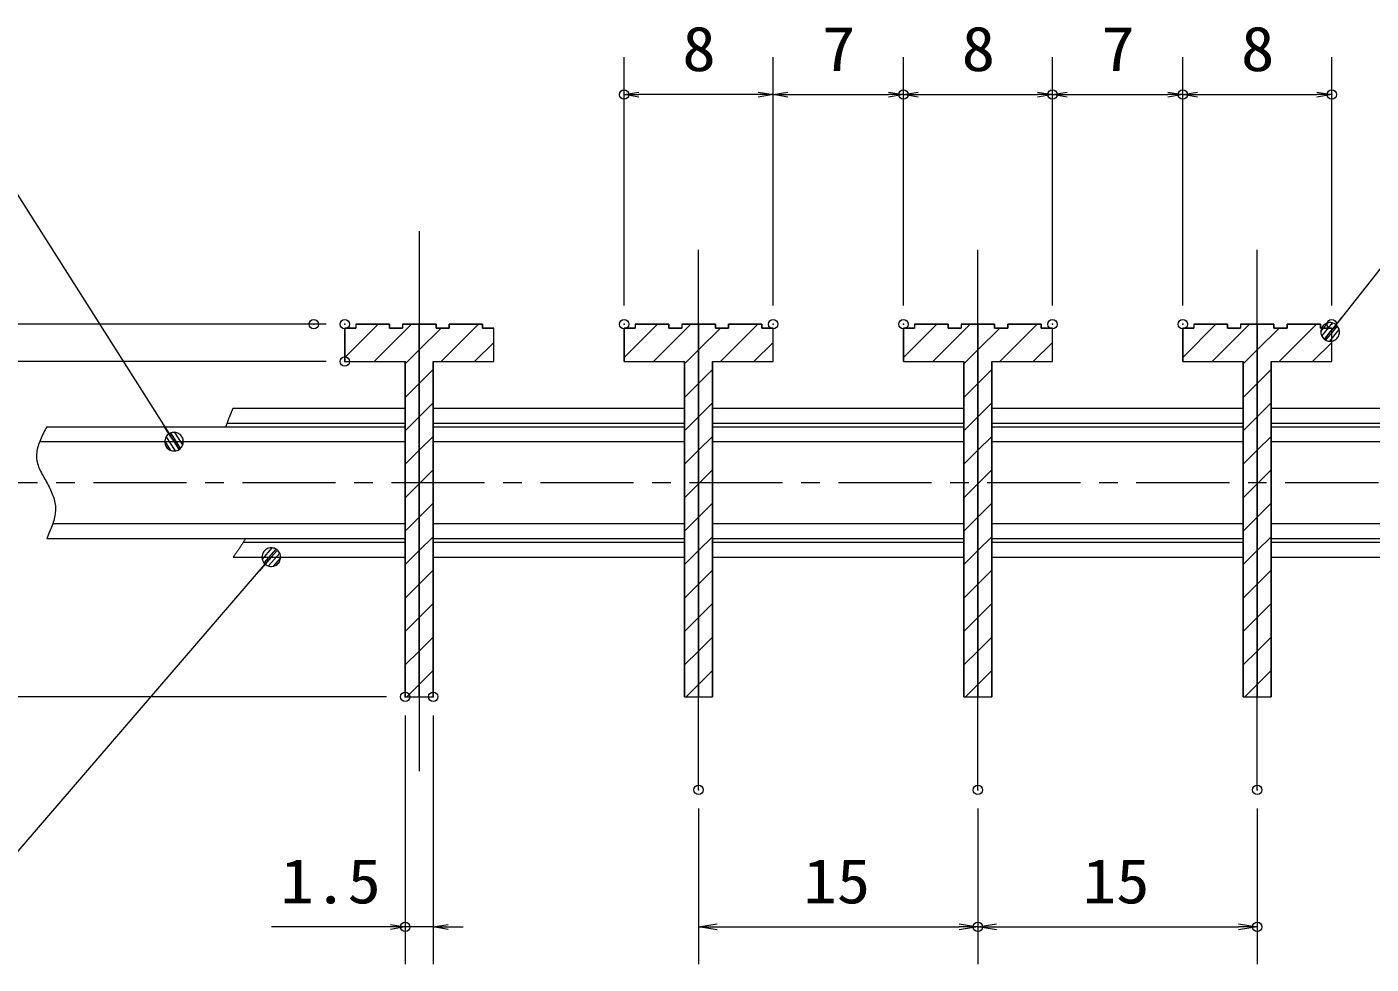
# Model space of a CAD drawing. Units: millimetres, scale not verified. Extents: x -1050 to 1050, y -742 to 742.
# Drawn here: x -750.8 to -389.9, y -423.1 to -171.5 of the extents above; entities that cross this region are included whole.
import ezdxf
from ezdxf.enums import TextEntityAlignment as Align

# ---------------------------------------------------------------- set-up
doc = ezdxf.new("R2010")
doc.units = ezdxf.units.MM
doc.header["$LTSCALE"] = 5
doc.header["$PDMODE"] = 32
doc.header["$PDSIZE"] = 2.5
doc.linetypes.add('CHAIN1', pattern=[8, 5, -1, 1, -1])
doc.linetypes.add('DOUBLE_CHAIN1', pattern=[8.8, 5, -1, 0.6, -0.6, 0.6, -1])
for name, color, linetype, lineweight in [('0-1_寸法注釈', 2, 'Continuous', 9), ('0-2_0', 2, 'Continuous', 9), ('0-3_DEFPOINTS', 134, 'Continuous', 9), ('0-7_蓋', 5, 'Continuous', 9), ('0-8_想像線', 134, 'DOUBLE_CHAIN1', 9), ('0-9_中心線', 6, 'CHAIN1', 9), ('0-A_ハッチング', 4, 'Continuous', 9)]:
    doc.layers.add(name, color=color, linetype=linetype, lineweight=lineweight)
doc.styles.add('ＭＳ ゴシック', font='')
doc.styles.get('ＭＳ ゴシック').set_extended_font_data('MS Gothic')

# ---------------------------------------------------------------- blocks, each defined once
blk = doc.blocks.new('_OPEN')
at = {"layer": '0-2_0'}
blk.add_line((0, 0), (-5, 0), dxfattribs=at)
blk.add_lwpolyline([(-5, 0.833), (0, 0), (-5, -0.833)], dxfattribs=at)
blk = doc.blocks.new('_Dot')
at = {"layer": '0-2_0'}
for p, q in [((-2.5, 0), (-5, 0)), ((2.445, 0.5), (-2.445, 0.5)), ((1.997, 1.5), (-1.997, 1.5)), ((2.289, -0.995), (-2.289, -0.995)), ((1.499, -1.995), (-1.499, -1.995))]:
    blk.add_line(p, q, dxfattribs=at)
for points in [[(2.5, 0), (2.48, 0.313), (2.421, 0.622), (2.324, 0.92), (2.191, 1.204), (2.023, 1.469), (1.822, 1.711), (1.594, 1.926), (1.34, 2.111), (1.064, 2.262), (0.773, 2.378), (0.468, 2.456), (0.157, 2.495), (-0.157, 2.495), (-0.468, 2.456), (-0.773, 2.378), (-1.064, 2.262), (-1.34, 2.111), (-1.594, 1.926), (-1.822, 1.711), (-2.023, 1.469), (-2.191, 1.204), (-2.324, 0.92), (-2.421, 0.622), (-2.48, 0.313), (-2.5, 0), (0, 0)], [(-2.5, 0), (-2.48, -0.313), (-2.421, -0.622), (-2.324, -0.92), (-2.191, -1.204), (-2.023, -1.469), (-1.822, -1.711), (-1.594, -1.926), (-1.34, -2.111), (-1.064, -2.262), (-0.773, -2.378), (-0.468, -2.456), (-0.157, -2.495), (0.157, -2.495), (0.468, -2.456), (0.773, -2.378), (1.064, -2.262), (1.34, -2.111), (1.594, -1.926), (1.822, -1.711), (2.023, -1.469), (2.191, -1.204), (2.324, -0.92), (2.421, -0.622), (2.48, -0.313), (2.5, 0), (0, 0)]]:
    blk.add_lwpolyline(points, close=True, dxfattribs=at)

msp = doc.modelspace()

# ---------------------------------------------------------------- linework, layer by layer
at = {"layer": '0-1_寸法注釈'}
for p, q in [((-590.45, -246.308), (-590.45, -179.636)), ((-550.45, -246.308), (-550.45, -179.636)), ((-515.45, -246.308), (-515.45, -179.636)), ((-475.45, -246.308), (-475.45, -179.636)), ((-440.45, -246.308), (-440.45, -179.636)), ((-400.45, -246.308), (-400.45, -179.636)), ((-554.45, -189.636), (-586.45, -189.636)), ((-546.45, -189.636), (-519.45, -189.636)), ((-511.45, -189.636), (-479.45, -189.636)), ((-471.45, -189.636), (-444.45, -189.636)), ((-436.45, -189.636), (-404.45, -189.636)), ((-670.45, -251.308), (-803.458, -251.308)), ((-678.783, -251.308), (-771.62, -251.308)), ((-670.45, -261.308), (-771.62, -261.308)), ((-654.2, -351.308), (-803.458, -351.308)), ((-649.2, -356.308), (-649.2, -423.069)), ((-641.7, -356.308), (-641.7, -423.069)), ((-570.45, -381.308), (-570.45, -423.069)), ((-495.45, -381.308), (-495.45, -423.069)), ((-495.45, -381.308), (-495.45, -423.069)), ((-420.45, -381.308), (-420.45, -423.069)), ((-653.2, -413.069), (-685.103, -413.069)), ((-641.7, -413.069), (-649.2, -413.069)), ((-637.7, -413.069), (-633.7, -413.069)), ((-565.45, -413.069), (-500.45, -413.069)), ((-490.45, -413.069), (-425.45, -413.069))]:
    msp.add_line(p, q, dxfattribs=at)
for points in [[(-862.922, -197.031), (-765.732, -197.031), (-711.827, -281.969)], [(-253.148, -197.031), (-356.355, -197.031), (-400.234, -252.584)], [(-822.622, -402.409), (-761.534, -402.409), (-685.83, -314.562)]]:
    msp.add_lwpolyline(points, dxfattribs=at)
at = {"layer": '0-3_DEFPOINTS'}
for p in [(-590.45, -189.636), (-515.45, -189.636), (-475.45, -189.636), (-440.45, -189.636), (-400.45, -189.636), (-673.783, -251.308), (-665.45, -251.308), (-590.45, -251.308), (-550.45, -251.308), (-515.45, -251.308), (-475.45, -251.308), (-440.45, -251.308), (-400.45, -251.308), (-665.45, -261.308), (-649.2, -351.308), (-641.7, -351.308), (-570.45, -376.308), (-495.45, -376.308), (-420.45, -376.308), (-649.2, -413.069), (-495.45, -413.069), (-420.45, -413.069)]:
    msp.add_point(p, dxfattribs=at)
at = {"layer": '0-7_蓋'}
for p, q in [((-665.45, -261.308), (-665.45, -252.308)), ((-665.45, -252.308), (-662.45, -252.308)), ((-662.45, -251.308), (-653.45, -251.308)), ((-662.45, -251.308), (-662.45, -252.308)), ((-653.45, -251.308), (-653.45, -252.308)), ((-653.45, -252.308), (-649.95, -252.308)), ((-649.95, -251.308), (-649.95, -252.308)), ((-649.95, -251.308), (-640.95, -251.308)), ((-640.95, -251.308), (-640.95, -252.308)), ((-625.45, -261.308), (-625.45, -252.308)), ((-590.45, -261.308), (-590.45, -252.308)), ((-590.45, -252.308), (-587.45, -252.308)), ((-587.45, -251.308), (-578.45, -251.308)), ((-587.45, -251.308), (-587.45, -252.308)), ((-578.45, -251.308), (-578.45, -252.308)), ((-578.45, -252.308), (-574.95, -252.308)), ((-574.95, -251.308), (-574.95, -252.308)), ((-574.95, -251.308), (-565.95, -251.308)), ((-565.95, -251.308), (-565.95, -252.308)), ((-550.45, -261.308), (-550.45, -252.308)), ((-515.45, -252.308), (-512.45, -252.308)), ((-515.45, -261.308), (-515.45, -252.308)), ((-512.45, -251.308), (-512.45, -252.308)), ((-512.45, -251.308), (-503.45, -251.308)), ((-503.45, -251.308), (-503.45, -252.308)), ((-503.45, -252.308), (-499.95, -252.308)), ((-499.95, -251.308), (-499.95, -252.308)), ((-490.95, -252.308), (-487.45, -252.308)), ((-487.45, -251.308), (-478.45, -251.308)), ((-487.45, -252.308), (-487.45, -251.308)), ((-478.45, -251.308), (-478.45, -252.308)), ((-478.45, -252.308), (-475.45, -252.308)), ((-475.45, -261.308), (-475.45, -252.308)), ((-440.45, -261.308), (-440.45, -252.308)), ((-440.45, -252.308), (-437.45, -252.308)), ((-437.45, -251.308), (-428.45, -251.308)), ((-437.45, -251.308), (-437.45, -252.308)), ((-428.45, -251.308), (-428.45, -252.308)), ((-428.45, -252.308), (-424.95, -252.308)), ((-424.95, -251.308), (-424.95, -252.308)), ((-424.95, -251.308), (-415.95, -251.308)), ((-415.95, -251.308), (-415.95, -252.308)), ((-400.45, -261.308), (-400.45, -252.308)), ((-665.45, -261.308), (-649.2, -261.308)), ((-649.2, -351.308), (-649.2, -261.308)), ((-641.7, -261.308), (-625.45, -261.308)), ((-641.7, -261.308), (-641.7, -351.308)), ((-590.45, -261.308), (-574.2, -261.308)), ((-574.2, -351.308), (-574.2, -261.308)), ((-566.7, -261.308), (-550.45, -261.308)), ((-566.7, -261.308), (-566.7, -351.308)), ((-515.45, -261.308), (-499.2, -261.308)), ((-499.2, -351.308), (-499.2, -261.308)), ((-491.7, -261.308), (-491.7, -351.308)), ((-491.7, -261.308), (-475.45, -261.308)), ((-440.45, -261.308), (-424.2, -261.308)), ((-424.2, -351.308), (-424.2, -261.308)), ((-416.7, -261.308), (-400.45, -261.308)), ((-416.7, -261.308), (-416.7, -351.308)), ((-695.45, -273.808), (-649.2, -273.808)), ((-641.7, -273.808), (-574.2, -273.808)), ((-566.7, -273.808), (-499.2, -273.808)), ((-491.7, -273.808), (-424.2, -273.808)), ((-416.7, -273.808), (-349.2, -273.808)), ((-697.058, -277.808), (-649.2, -277.808)), ((-641.7, -277.808), (-574.2, -277.808)), ((-566.7, -277.808), (-499.2, -277.808)), ((-491.7, -277.808), (-424.2, -277.808)), ((-416.7, -277.808), (-349.2, -277.808)), ((-745.45, -278.808), (-649.2, -278.808)), ((-641.7, -278.808), (-574.2, -278.808)), ((-566.7, -278.808), (-499.2, -278.808)), ((-491.7, -278.808), (-424.2, -278.808)), ((-416.7, -278.808), (-349.2, -278.808)), ((-747.368, -282.808), (-649.2, -282.808)), ((-641.7, -282.808), (-574.2, -282.808)), ((-566.7, -282.808), (-499.2, -282.808)), ((-491.7, -282.808), (-424.2, -282.808)), ((-416.7, -282.808), (-349.2, -282.808)), ((-743.847, -304.808), (-649.2, -304.808)), ((-641.7, -304.808), (-574.2, -304.808)), ((-566.7, -304.808), (-499.2, -304.808)), ((-491.7, -304.808), (-424.2, -304.808)), ((-416.7, -304.808), (-349.2, -304.808)), ((-745.45, -308.808), (-649.2, -308.808)), ((-692.684, -309.808), (-649.2, -309.808)), ((-641.7, -308.808), (-574.2, -308.808)), ((-641.7, -309.808), (-574.2, -309.808)), ((-566.7, -308.808), (-499.2, -308.808)), ((-566.7, -309.808), (-499.2, -309.808)), ((-491.7, -308.808), (-424.2, -308.808)), ((-491.7, -309.808), (-424.2, -309.808)), ((-416.7, -308.808), (-349.2, -308.808)), ((-416.7, -309.808), (-349.2, -309.808)), ((-695.45, -313.808), (-649.2, -313.808)), ((-641.7, -313.808), (-574.2, -313.808)), ((-566.7, -313.808), (-499.2, -313.808)), ((-491.7, -313.808), (-424.2, -313.808)), ((-416.7, -313.808), (-349.2, -313.808)), ((-649.2, -351.308), (-641.7, -351.308)), ((-574.2, -351.308), (-566.7, -351.308)), ((-499.2, -351.308), (-491.7, -351.308)), ((-424.2, -351.308), (-416.7, -351.308))]:
    msp.add_line(p, q, dxfattribs=at)
for points in [[(-640.95, -252.308), (-637.45, -252.308), (-637.45, -251.308), (-628.45, -251.308)], [(-628.45, -251.308), (-628.45, -252.308), (-625.45, -252.308)], [(-565.95, -252.308), (-562.45, -252.308), (-562.45, -251.308), (-553.45, -251.308)], [(-553.45, -251.308), (-553.45, -252.308), (-550.45, -252.308)], [(-499.95, -251.308), (-490.95, -251.308), (-490.95, -252.308)], [(-415.95, -252.308), (-412.45, -252.308), (-412.45, -251.308), (-403.45, -251.308)], [(-403.45, -251.308), (-403.45, -252.308), (-400.45, -252.308)]]:
    msp.add_lwpolyline(points, dxfattribs=at)
at = {"layer": '0-8_想像線'}
msp.add_line((-697.352, -278.683), (-697.392, -278.808), dxfattribs=at)
for points in [[(-695.45, -273.808), (-695.503, -273.933), (-695.556, -274.058), (-695.609, -274.182), (-695.662, -274.307), (-695.715, -274.432), (-695.768, -274.556), (-695.821, -274.681), (-695.874, -274.806), (-695.926, -274.931), (-695.978, -275.055), (-696.031, -275.18), (-696.083, -275.305), (-696.134, -275.43), (-696.186, -275.554), (-696.237, -275.679), (-696.288, -275.804), (-696.339, -275.929), (-696.39, -276.054), (-696.44, -276.179), (-696.49, -276.304), (-696.539, -276.429), (-696.588, -276.553), (-696.637, -276.678), (-696.686, -276.803), (-696.734, -276.928), (-696.781, -277.054), (-696.828, -277.179), (-696.875, -277.304), (-696.921, -277.429), (-696.967, -277.554), (-697.012, -277.679), (-697.056, -277.805), (-697.1, -277.93), (-697.144, -278.055), (-697.187, -278.181), (-697.229, -278.306), (-697.271, -278.432), (-697.312, -278.557), (-697.352, -278.683)], [(-745.45, -278.808), (-745.678, -279.246), (-745.905, -279.684), (-746.13, -280.122), (-746.35, -280.559), (-746.564, -280.996), (-746.772, -281.433), (-746.972, -281.869), (-747.162, -282.305), (-747.34, -282.74), (-747.507, -283.174), (-747.66, -283.607), (-747.798, -284.039), (-747.919, -284.47), (-748.022, -284.9), (-748.106, -285.329), (-748.17, -285.757), (-748.212, -286.183), (-748.23, -286.608), (-748.223, -287.031), (-748.191, -287.452), (-748.131, -287.872), (-748.045, -288.29), (-747.936, -288.707), (-747.804, -289.123), (-747.653, -289.538), (-747.484, -289.952), (-747.3, -290.365), (-747.102, -290.778), (-746.893, -291.191), (-746.675, -291.604), (-746.45, -292.018), (-746.22, -292.432), (-745.987, -292.847), (-745.753, -293.262), (-745.521, -293.679), (-745.292, -294.098), (-745.069, -294.517), (-744.851, -294.938), (-744.641, -295.361)], [(-744.641, -295.361), (-744.439, -295.784), (-744.248, -296.209), (-744.067, -296.635), (-743.898, -297.062), (-743.743, -297.49), (-743.602, -297.918), (-743.477, -298.348), (-743.369, -298.779), (-743.279, -299.21), (-743.209, -299.642), (-743.159, -300.074), (-743.131, -300.508), (-743.124, -300.941), (-743.139, -301.376), (-743.173, -301.81), (-743.225, -302.246), (-743.295, -302.681), (-743.382, -303.117), (-743.483, -303.554), (-743.598, -303.99), (-743.726, -304.427), (-743.865, -304.865), (-744.015, -305.302), (-744.174, -305.74), (-744.341, -306.178), (-744.516, -306.616), (-744.696, -307.054), (-744.88, -307.493), (-745.068, -307.931), (-745.258, -308.37), (-745.45, -308.808)], [(-692.1, -308.808), (-692.169, -308.933), (-692.239, -309.058), (-692.311, -309.182), (-692.383, -309.307), (-692.456, -309.432), (-692.531, -309.556), (-692.606, -309.681), (-692.682, -309.806), (-692.759, -309.931), (-692.838, -310.056), (-692.916, -310.18), (-692.996, -310.305), (-693.077, -310.43), (-693.158, -310.555), (-693.24, -310.68), (-693.323, -310.805), (-693.406, -310.93), (-693.491, -311.055), (-693.575, -311.18), (-693.661, -311.305), (-693.747, -311.43), (-693.833, -311.555), (-693.92, -311.68), (-694.008, -311.806), (-694.096, -311.931), (-694.184, -312.056), (-694.273, -312.181), (-694.362, -312.306), (-694.451, -312.431), (-694.541, -312.556), (-694.631, -312.682), (-694.721, -312.807), (-694.812, -312.932), (-694.903, -313.057), (-694.994, -313.182), (-695.085, -313.308), (-695.176, -313.433), (-695.267, -313.558), (-695.359, -313.683)], [(-695.359, -313.683), (-695.45, -313.808), (-695.45, -313.808)]]:
    msp.add_lwpolyline(points, dxfattribs=at)
at = {"layer": '0-9_中心線'}
for p, q in [((-645.45, -226.308), (-645.45, -376.308)), ((-570.45, -376.308), (-570.45, -226.308)), ((-495.45, -376.308), (-495.45, -226.308)), ((-420.45, -376.308), (-420.45, -226.308)), ((-772.921, -293.808), (-206.852, -293.808))]:
    msp.add_line(p, q, dxfattribs=at)
at = {"layer": '0-A_ハッチング'}
for p, q in [((-665.45, -260.236), (-656.522, -251.308)), ((-657.542, -261.308), (-647.542, -251.308)), ((-639.581, -261.308), (-629.581, -251.308)), ((-590.45, -260.236), (-581.522, -251.308)), ((-582.542, -261.308), (-572.542, -251.308)), ((-564.581, -261.308), (-554.581, -251.308)), ((-515.45, -260.236), (-506.522, -251.308)), ((-507.542, -261.308), (-497.542, -251.308)), ((-489.581, -261.308), (-479.581, -251.308)), ((-440.45, -260.236), (-431.522, -251.308)), ((-432.542, -261.308), (-422.542, -251.308)), ((-414.581, -261.308), (-404.581, -251.308)), ((-630.601, -261.308), (-625.45, -256.157)), ((-555.601, -261.308), (-550.45, -256.157)), ((-480.601, -261.308), (-475.45, -256.157)), ((-405.601, -261.308), (-400.45, -256.157)), ((-645.45, -285.137), (-641.7, -281.387)), ((-570.45, -285.137), (-566.7, -281.387)), ((-495.45, -285.137), (-491.7, -281.387)), ((-420.45, -285.137), (-416.7, -281.387)), ((-649.2, -288.887), (-645.45, -285.137)), ((-574.2, -288.887), (-570.45, -285.137)), ((-499.2, -288.887), (-495.45, -285.137)), ((-424.2, -288.887), (-420.45, -285.137)), ((-645.45, -294.118), (-641.7, -290.368)), ((-570.45, -294.118), (-566.7, -290.368)), ((-495.45, -294.118), (-491.7, -290.368)), ((-420.45, -294.118), (-416.7, -290.368)), ((-649.2, -297.868), (-645.45, -294.118)), ((-574.2, -297.868), (-570.45, -294.118)), ((-499.2, -297.868), (-495.45, -294.118)), ((-424.2, -297.868), (-420.45, -294.118)), ((-645.45, -303.098), (-641.7, -299.348)), ((-570.45, -303.098), (-566.7, -299.348)), ((-495.45, -303.098), (-491.7, -299.348)), ((-420.45, -303.098), (-416.7, -299.348)), ((-649.2, -306.848), (-645.45, -303.098)), ((-574.2, -306.848), (-570.45, -303.098)), ((-499.2, -306.848), (-495.45, -303.098)), ((-424.2, -306.848), (-420.45, -303.098)), ((-645.45, -312.078), (-641.7, -308.328)), ((-570.45, -312.078), (-566.7, -308.328)), ((-495.45, -312.078), (-491.7, -308.328)), ((-420.45, -312.078), (-416.7, -308.328)), ((-649.2, -315.828), (-645.45, -312.078)), ((-574.2, -315.828), (-570.45, -312.078)), ((-499.2, -315.828), (-495.45, -312.078)), ((-424.2, -315.828), (-420.45, -312.078)), ((-645.45, -321.058), (-641.7, -317.308)), ((-570.45, -321.058), (-566.7, -317.308)), ((-495.45, -321.058), (-491.7, -317.308)), ((-420.45, -321.058), (-416.7, -317.308)), ((-649.2, -324.808), (-645.45, -321.058)), ((-574.2, -324.808), (-570.45, -321.058)), ((-499.2, -324.808), (-495.45, -321.058)), ((-424.2, -324.808), (-420.45, -321.058)), ((-645.45, -330.039), (-641.7, -326.289)), ((-570.45, -330.039), (-566.7, -326.289)), ((-495.45, -330.039), (-491.7, -326.289)), ((-420.45, -330.039), (-416.7, -326.289)), ((-649.2, -333.789), (-645.45, -330.039)), ((-574.2, -333.789), (-570.45, -330.039)), ((-499.2, -333.789), (-495.45, -330.039)), ((-424.2, -333.789), (-420.45, -330.039)), ((-645.45, -339.019), (-641.7, -335.269)), ((-570.45, -339.019), (-566.7, -335.269)), ((-495.45, -339.019), (-491.7, -335.269)), ((-420.45, -339.019), (-416.7, -335.269)), ((-649.2, -342.769), (-645.45, -339.019)), ((-574.2, -342.769), (-570.45, -339.019)), ((-499.2, -342.769), (-495.45, -339.019)), ((-424.2, -342.769), (-420.45, -339.019))]:
    msp.add_line(p, q, dxfattribs=at)
for points in [[(-649.2, -261.308), (-649.2, -351.308), (-645.45, -351.308), (-645.45, -251.308), (-649.95, -251.308), (-649.95, -252.308), (-653.45, -252.308), (-653.45, -251.308), (-662.45, -251.308), (-662.45, -252.308), (-665.45, -252.308), (-665.45, -261.308)], [(-625.45, -261.308), (-625.45, -252.308), (-628.45, -252.308), (-628.45, -251.308), (-637.45, -251.308), (-637.45, -252.308), (-640.95, -252.308), (-640.95, -251.308), (-645.45, -251.308), (-645.45, -351.308), (-641.7, -351.308), (-641.7, -261.308)], [(-574.2, -261.308), (-574.2, -351.308), (-570.45, -351.308), (-570.45, -251.308), (-574.95, -251.308), (-574.95, -252.308), (-578.45, -252.308), (-578.45, -251.308), (-587.45, -251.308), (-587.45, -252.308), (-590.45, -252.308), (-590.45, -261.308)], [(-550.45, -261.308), (-550.45, -252.308), (-553.45, -252.308), (-553.45, -251.308), (-562.45, -251.308), (-562.45, -252.308), (-565.95, -252.308), (-565.95, -251.308), (-570.45, -251.308), (-570.45, -351.308), (-566.7, -351.308), (-566.7, -261.308)], [(-499.2, -261.308), (-499.2, -351.308), (-495.45, -351.308), (-495.45, -251.308), (-499.95, -251.308), (-499.95, -252.308), (-503.45, -252.308), (-503.45, -251.308), (-512.45, -251.308), (-512.45, -252.308), (-515.45, -252.308), (-515.45, -261.308)], [(-475.45, -261.308), (-475.45, -252.308), (-478.45, -252.308), (-478.45, -251.308), (-487.45, -251.308), (-487.45, -252.308), (-490.95, -252.308), (-490.95, -251.308), (-495.45, -251.308), (-495.45, -351.308), (-491.7, -351.308), (-491.7, -261.308)], [(-424.2, -261.308), (-424.2, -351.308), (-420.45, -351.308), (-420.45, -251.308), (-424.95, -251.308), (-424.95, -252.308), (-428.45, -252.308), (-428.45, -251.308), (-437.45, -251.308), (-437.45, -252.308), (-440.45, -252.308), (-440.45, -261.308)], [(-400.45, -261.308), (-400.45, -252.308), (-403.45, -252.308), (-403.45, -251.308), (-412.45, -251.308), (-412.45, -252.308), (-415.95, -252.308), (-415.95, -251.308), (-420.45, -251.308), (-420.45, -351.308), (-416.7, -351.308), (-416.7, -261.308)]]:
    msp.add_lwpolyline(points, close=True, dxfattribs=at)
for points in [[(-649.2, -261.947), (-645.45, -258.197), (-639.562, -252.308)], [(-574.2, -261.947), (-570.45, -258.197), (-564.562, -252.308)], [(-499.2, -261.947), (-495.45, -258.197), (-489.562, -252.308)], [(-424.2, -261.947), (-420.45, -258.197), (-414.562, -252.308)], [(-649.2, -270.927), (-645.45, -267.177), (-641.7, -263.427)], [(-574.2, -270.927), (-570.45, -267.177), (-566.7, -263.427)], [(-499.2, -270.927), (-495.45, -267.177), (-491.7, -263.427)], [(-424.2, -270.927), (-420.45, -267.177), (-416.7, -263.427)], [(-649.2, -279.907), (-645.45, -276.157), (-641.7, -272.407)], [(-574.2, -279.907), (-570.45, -276.157), (-566.7, -272.407)], [(-499.2, -279.907), (-495.45, -276.157), (-491.7, -272.407)], [(-424.2, -279.907), (-420.45, -276.157), (-416.7, -272.407)], [(-648.759, -351.308), (-645.45, -347.999), (-641.7, -344.249)], [(-573.759, -351.308), (-570.45, -347.999), (-566.7, -344.249)], [(-498.759, -351.308), (-495.45, -347.999), (-491.7, -344.249)], [(-423.759, -351.308), (-420.45, -347.999), (-416.7, -344.249)]]:
    msp.add_lwpolyline(points, dxfattribs=at)

# ---------------------------------------------------------------- block references
at = {"layer": '0-1_寸法注釈', "xscale": 0.8, "yscale": 0.8, "rotation": 180}
for p in [(-590.45, -189.636), (-550.45, -189.636), (-515.45, -189.636), (-475.45, -189.636), (-440.45, -189.636), (-641.7, -413.069)]:
    msp.add_blockref('_OPEN', p, dxfattribs=at)
at = {"layer": '0-1_寸法注釈', "xscale": 0.8, "yscale": 0.8}
for p in [(-550.45, -189.636), (-515.45, -189.636), (-475.45, -189.636), (-440.45, -189.636), (-400.45, -189.636), (-649.2, -413.069)]:
    msp.add_blockref('_OPEN', p, dxfattribs=at)
at = {"layer": '0-1_寸法注釈'}
for name, p, rotation in [('_Dot', (-400.863, -253.362), 231.06662), ('_Dot', (-711.284, -282.808), 302.87944), ('_Dot', (-685.173, -313.808), 48.87423), ('_OPEN', (-570.45, -413.069), 180), ('_OPEN', (-495.45, -413.069), 180)]:
    msp.add_blockref(name, p, dxfattribs=dict(at, rotation=rotation))
for p in [(-495.45, -413.069), (-420.45, -413.069)]:
    msp.add_blockref('_OPEN', p, dxfattribs=at)

# ---------------------------------------------------------------- texts
at = {"layer": '0-1_寸法注釈', "color": 7, "style": 'ＭＳ ゴシック', "width": 1.1}
for s, p in [('8', (-574.817, -186.949)), ('7', (-537.317, -186.949)), ('8', (-499.817, -186.949)), ('7', (-462.317, -186.949)), ('8', (-424.817, -186.949)), ('1.5', (-682.723, -410.382)), ('15', (-542.338, -410.382)), ('15', (-467.338, -410.382))]:
    msp.add_text(s, height=12.02, dxfattribs=at).set_placement(p, align=Align.BOTTOM_LEFT)

doc.saveas('drawing.dxf')
